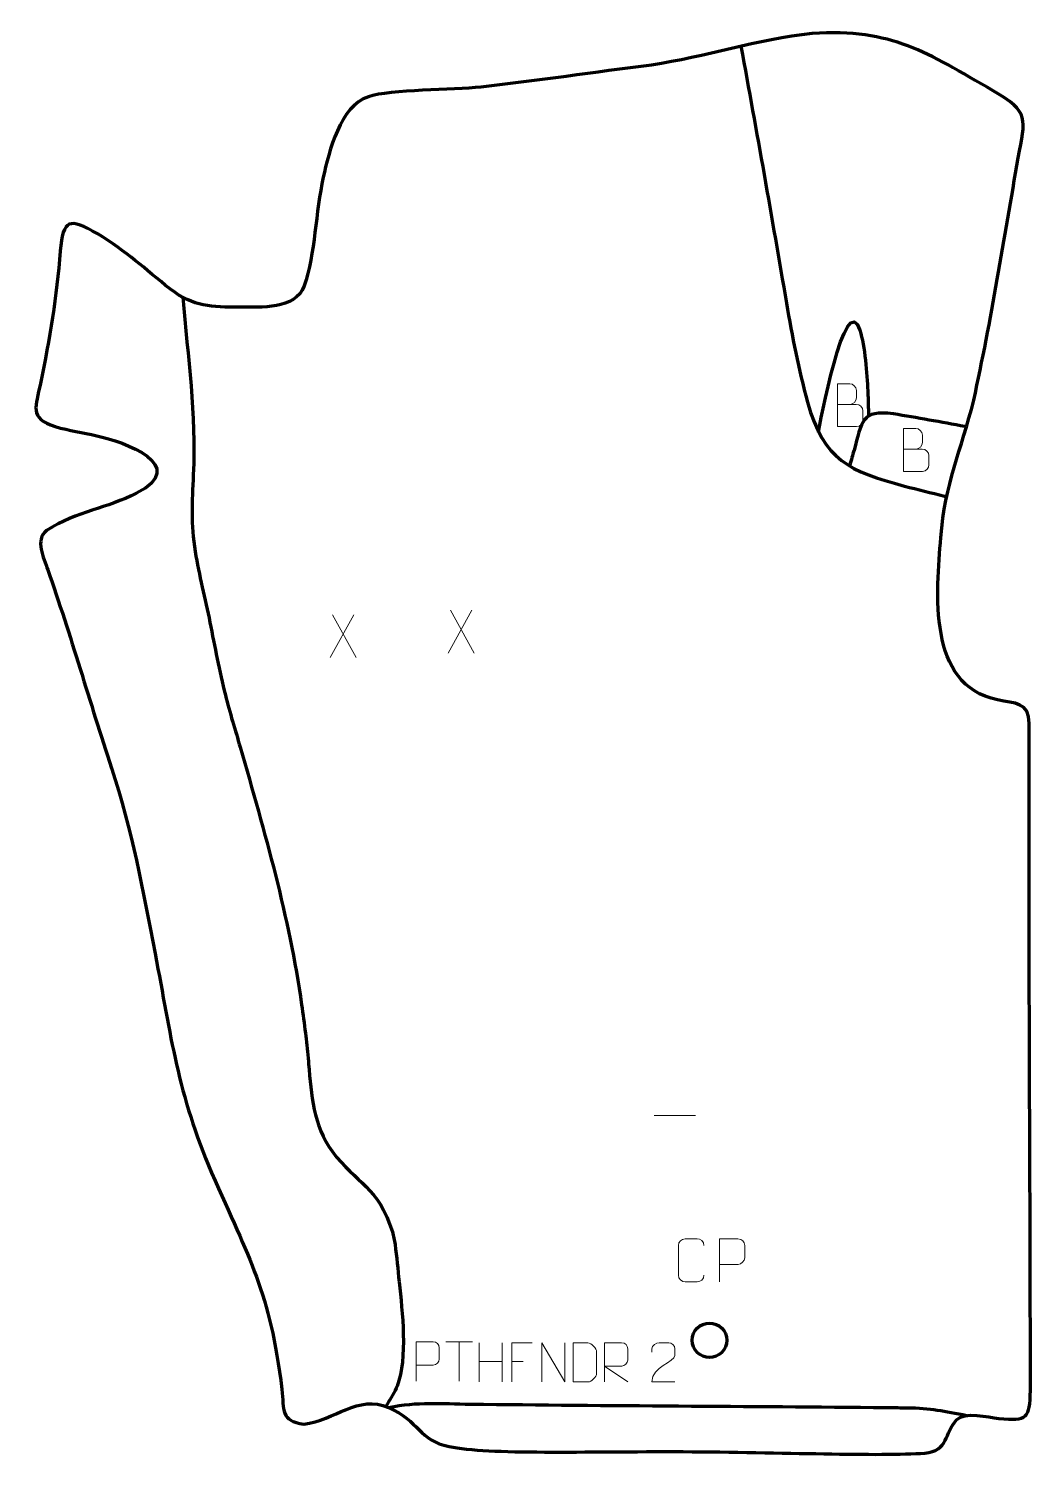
# Model space of a CAD drawing. Header units: millimetres. Extents: x 933 to 1515, y -58 to 771.
import ezdxf

# ---------------------------------------------------------------- set-up
doc = ezdxf.new("R2010")
doc.units = ezdxf.units.MM
doc.header["$MEASUREMENT"] = 0
doc.layers.add('layer 2', color=7, linetype='Continuous')
doc.layers.add('layer 3', color=7, linetype='Continuous')

msp = doc.modelspace()

# ---------------------------------------------------------------- linework, layer by layer
at = {"layer": 'layer 2', "color": 142, "lineweight": 200}
msp.add_ellipse((1328.3945, 9.4643), major_axis=(0, 10), ratio=1, dxfattribs=at)
at = {"layer": 'layer 2', "color": 142, "lineweight": 158}
for points, knots in [([(1346.6247, 760.9556), (1355.847, 711.1825), (1364.5437, 661.7119), (1373.0716, 611.8221), (1373.0716, 611.8221), (1376.3951, 592.3788), (1380.1501, 573.3823), (1385.283, 554.3202), (1385.283, 554.3202), (1394.6294, 520.5309), (1409.6695, 514.1417), (1441.5478, 505.5643), (1441.5478, 505.5643), (1449.2705, 503.5181), (1457.0614, 501.7271), (1464.7961, 499.7048), (1464.7961, 499.7048), (1464.7961, 499.7048), (1466.084, 499.3571), (1466.084, 499.3571)], [0, 0, 0, 0, 0.16666667, 0.16666667, 0.16666667, 0.16666667, 0.33333333, 0.33333333, 0.33333333, 0.33333333, 0.5, 0.5, 0.5, 0.5, 0.66666667, 0.66666667, 0.66666667, 0.66666667, 1, 1, 1, 1]), ([(1022.5301, 615.2494), (1025.5249, 580.2027), (1030.4544, 547.4952), (1028.687, 512.0974), (1028.687, 512.0974), (1027.8864, 496.0618), (1027.269, 483.5901), (1029.8015, 467.4973), (1029.8015, 467.4973), (1032.0699, 453.7277), (1035.5933, 440.092), (1038.3553, 426.3984), (1038.3553, 426.3984), (1041.1195, 412.2191), (1043.9094, 398.1601), (1047.3283, 384.1168), (1047.3283, 384.1168), (1049.8647, 373.9624), (1053.0194, 363.9211), (1055.9413, 353.8686), (1055.9413, 353.8686), (1070.1074, 304.3058), (1084.3324, 255.5012), (1091.6157, 204.3147), (1091.6157, 204.3147), (1092.3883, 198.8204), (1093.1001, 193.324), (1093.7814, 187.8178), (1093.7814, 187.8178), (1093.7814, 187.8178), (1093.9634, 186.3373), (1093.9634, 186.3373), (1093.9634, 186.3373), (1094.5634, 181.3867), (1095.0723, 176.4571), (1095.5123, 171.49), (1095.5123, 171.49), (1095.5123, 171.49), (1095.6417, 169.9915), (1095.6417, 169.9915), (1095.6417, 169.9915), (1097.0598, 152.1907), (1098.5051, 134.1943), (1109.2594, 119.2317), (1109.2594, 119.2317), (1123.4268, 100.2983), (1136.1127, 98.8935), (1144.2697, 72.3695), (1144.2697, 72.3695), (1144.9517, 69.8746), (1145.3747, 67.6271), (1145.8062, 65.0853), (1145.8062, 65.0853), (1146.89, 57.9958), (1147.3825, 50.488), (1148.1484, 43.3207), (1148.1484, 43.3207), (1150.153, 25.9123), (1153.1109, -0.6675), (1147.0882, -17.138), (1147.0882, -17.138), (1147.0882, -17.138), (1146.5452, -18.4279), (1146.5452, -18.4279), (1146.5452, -18.4279), (1144.7761, -22.0238), (1142.6117, -25.539), (1140.5437, -28.9747)], [0, 0, 0, 0, 0.05555556, 0.05555556, 0.05555556, 0.05555556, 0.11111111, 0.11111111, 0.11111111, 0.11111111, 0.16666667, 0.16666667, 0.16666667, 0.16666667, 0.22222222, 0.22222222, 0.22222222, 0.22222222, 0.27777778, 0.27777778, 0.27777778, 0.27777778, 0.33333333, 0.33333333, 0.33333333, 0.33333333, 0.38888889, 0.38888889, 0.38888889, 0.38888889, 0.44444444, 0.44444444, 0.44444444, 0.44444444, 0.5, 0.5, 0.5, 0.5, 0.55555556, 0.55555556, 0.55555556, 0.55555556, 0.61111111, 0.61111111, 0.61111111, 0.61111111, 0.66666667, 0.66666667, 0.66666667, 0.66666667, 0.72222222, 0.72222222, 0.72222222, 0.72222222, 0.77777778, 0.77777778, 0.77777778, 0.77777778, 0.83333333, 0.83333333, 0.83333333, 0.83333333, 0.88888889, 0.88888889, 0.88888889, 0.88888889, 1, 1, 1, 1]), ([(1391.6186, 536.7382), (1392.1221, 539.126), (1407.3427, 621.8664), (1415.7213, 596.0168), (1415.7213, 596.0168), (1418.6617, 586.9454), (1419.6814, 570.457), (1420.3035, 560.9091), (1420.3035, 560.9091), (1420.2757, 561.1706), (1420.3317, 560.2099), (1420.3328, 560.1859), (1420.3328, 560.1859), (1420.486, 555.5814), (1420.6107, 550.976), (1420.7392, 546.3707)], [0, 0, 0, 0, 0.2, 0.2, 0.2, 0.2, 0.4, 0.4, 0.4, 0.4, 0.6, 0.6, 0.6, 0.6, 1, 1, 1, 1]), ([(1476.6987, 540.153), (1463.1028, 542.5398), (1448.7218, 545.4125), (1435.171, 547.4271), (1435.171, 547.4271), (1416.416, 550.2154), (1416.7974, 542.5358), (1412.3063, 526.5028), (1412.3063, 526.5028), (1411.4777, 523.5447), (1410.6458, 520.5874), (1409.815, 517.6298)], [0, 0, 0, 0, 0.25, 0.25, 0.25, 0.25, 0.5, 0.5, 0.5, 0.5, 1, 1, 1, 1]), ([(1142.0619, -29.5871), (1159.167, -26.1043), (1172.4259, -27.4241), (1189.6484, -27.6269), (1189.6484, -27.6269), (1270.1178, -28.5743), (1350.5932, -28.8165), (1431.0639, -29.6248), (1431.0639, -29.6248), (1431.0639, -29.6248), (1432.5633, -29.6399), (1432.5633, -29.6399), (1432.5633, -29.6399), (1436.0611, -29.6754), (1439.5589, -29.7115), (1443.0566, -29.7478), (1443.0566, -29.7478), (1456.8323, -29.8912), (1464.5946, -31.7003), (1477.8026, -34.2114)], [0, 0, 0, 0, 0.16666667, 0.16666667, 0.16666667, 0.16666667, 0.33333333, 0.33333333, 0.33333333, 0.33333333, 0.5, 0.5, 0.5, 0.5, 0.66666667, 0.66666667, 0.66666667, 0.66666667, 1, 1, 1, 1])]:
    msp.add_open_spline(points, degree=3, knots=knots, dxfattribs=at)
at = {"layer": 'layer 2', "color": 250, "lineweight": 9}
for points, knots in [([(1402.7506, 553.0251), (1406.3892, 553.0255), (1409.9763, 553.0255), (1413.6157, 553.0251), (1413.6157, 553.0251), (1415.5911, 553.0078), (1417.5147, 551.2717), (1417.5147, 549.2221), (1417.5147, 549.2221), (1417.5143, 548.0935), (1417.5143, 545.0441), (1417.5147, 543.9152), (1417.5147, 543.9152), (1417.5323, 542.0573), (1415.9902, 540.0434), (1413.6687, 540.0603), (1413.6687, 540.0603), (1410.0289, 540.0607), (1406.3895, 540.0607), (1402.7506, 540.0603), (1402.7506, 540.0603), (1402.7506, 548.3786), (1402.7506, 556.6964), (1402.7506, 565.0139), (1402.7506, 565.0139), (1405.1243, 565.0139), (1407.4984, 565.0139), (1409.8726, 565.0139), (1409.8726, 565.0139), (1411.5534, 565.0315), (1413.6502, 563.121), (1413.6679, 561.1586), (1413.6679, 561.1586), (1413.6675, 559.0925), (1413.6675, 558.9465), (1413.6679, 556.88), (1413.6679, 556.88), (1413.6852, 554.8139), (1411.8307, 553.0078), (1409.8207, 553.0251)], [0, 0, 0, 0, 0.09090909, 0.09090909, 0.09090909, 0.09090909, 0.18181818, 0.18181818, 0.18181818, 0.18181818, 0.27272727, 0.27272727, 0.27272727, 0.27272727, 0.36363636, 0.36363636, 0.36363636, 0.36363636, 0.45454545, 0.45454545, 0.45454545, 0.45454545, 0.54545455, 0.54545455, 0.54545455, 0.54545455, 0.63636364, 0.63636364, 0.63636364, 0.63636364, 0.72727273, 0.72727273, 0.72727273, 0.72727273, 0.81818182, 0.81818182, 0.81818182, 0.81818182, 1, 1, 1, 1]), ([(1441.0678, 527.0548), (1444.7064, 527.0552), (1448.2935, 527.0552), (1451.9329, 527.0548), (1451.9329, 527.0548), (1453.9083, 527.0375), (1455.8319, 525.3014), (1455.8319, 523.2518), (1455.8319, 523.2518), (1455.8315, 522.1232), (1455.8315, 519.0738), (1455.8319, 517.9449), (1455.8319, 517.9449), (1455.8495, 516.087), (1454.3074, 514.0731), (1451.9859, 514.09), (1451.9859, 514.09), (1448.3461, 514.0904), (1444.7067, 514.0904), (1441.0678, 514.09), (1441.0678, 514.09), (1441.0678, 522.4083), (1441.0678, 530.7261), (1441.0678, 539.0436), (1441.0678, 539.0436), (1443.4415, 539.0436), (1445.8156, 539.0436), (1448.1898, 539.0436), (1448.1898, 539.0436), (1449.8706, 539.0612), (1451.9674, 537.1507), (1451.9851, 535.1883), (1451.9851, 535.1883), (1451.9847, 533.1222), (1451.9847, 532.9762), (1451.9851, 530.9097), (1451.9851, 530.9097), (1452.0024, 528.8436), (1450.1479, 527.0375), (1448.1379, 527.0548)], [0, 0, 0, 0, 0.09090909, 0.09090909, 0.09090909, 0.09090909, 0.18181818, 0.18181818, 0.18181818, 0.18181818, 0.27272727, 0.27272727, 0.27272727, 0.27272727, 0.36363636, 0.36363636, 0.36363636, 0.36363636, 0.45454545, 0.45454545, 0.45454545, 0.45454545, 0.54545455, 0.54545455, 0.54545455, 0.54545455, 0.63636364, 0.63636364, 0.63636364, 0.63636364, 0.72727273, 0.72727273, 0.72727273, 0.72727273, 0.81818182, 0.81818182, 0.81818182, 0.81818182, 1, 1, 1, 1]), ([(1325.199, 47.2177), (1325.0592, 44.8943), (1323.382, 43.4147), (1321.2343, 43.4039), (1321.2343, 43.4039), (1318.9024, 43.4043), (1316.5705, 43.4043), (1314.239, 43.4039), (1314.239, 43.4039), (1312.314, 43.2985), (1310.3419, 45.183), (1310.3531, 47.2003), (1310.3531, 47.2003), (1310.3535, 52.9704), (1310.3535, 58.7401), (1310.3531, 64.5094), (1310.3531, 64.5094), (1310.3573, 66.6475), (1312.104, 68.3667), (1314.2564, 68.3532), (1314.2564, 68.3532), (1316.5821, 68.3532), (1318.9082, 68.3532), (1321.2343, 68.3532), (1321.2343, 68.3532), (1323.1809, 68.3887), (1325.1723, 66.8972), (1325.199, 64.4596)], [0, 0, 0, 0, 0.125, 0.125, 0.125, 0.125, 0.25, 0.25, 0.25, 0.25, 0.375, 0.375, 0.375, 0.375, 0.5, 0.5, 0.5, 0.5, 0.625, 0.625, 0.625, 0.625, 0.75, 0.75, 0.75, 0.75, 1, 1, 1, 1]), ([(1334.15, 43.3995), (1334.15, 43.3995), (1334.15, 68.3531), (1334.15, 68.3531), (1334.15, 68.3531), (1337.745, 68.3531), (1341.3403, 68.3531), (1344.9357, 68.3531), (1344.9357, 68.3531), (1347.2609, 68.3152), (1348.8183, 66.8251), (1348.8141, 64.459), (1348.8141, 64.459), (1348.8137, 62.4233), (1348.8137, 59.364), (1348.8141, 57.328), (1348.8141, 57.328), (1348.8076, 55.4526), (1346.9954, 53.5107), (1344.9858, 53.4916), (1344.9858, 53.4916), (1344.9858, 53.4916), (1334.15, 53.4916), (1334.15, 53.4916)], [0, 0, 0, 0, 0.14285714, 0.14285714, 0.14285714, 0.14285714, 0.28571429, 0.28571429, 0.28571429, 0.28571429, 0.42857143, 0.42857143, 0.42857143, 0.42857143, 0.57142857, 0.57142857, 0.57142857, 0.57142857, 0.71428571, 0.71428571, 0.71428571, 0.71428571, 1, 1, 1, 1]), ([(1158.1011, -14.2285), (1158.1011, -14.2285), (1158.1011, 8.5428), (1158.1011, 8.5428), (1158.1011, 8.5428), (1161.3817, 8.5428), (1164.6626, 8.5428), (1167.9435, 8.5428), (1167.9435, 8.5428), (1170.0654, 8.5082), (1171.4866, 7.1485), (1171.4828, 4.9892), (1171.4828, 4.9892), (1171.4824, 3.1316), (1171.4824, 0.3398), (1171.4828, -1.5182), (1171.4828, -1.5182), (1171.4768, -3.2295), (1169.8231, -5.0016), (1167.9893, -5.019), (1167.9893, -5.019), (1167.9893, -5.019), (1158.1011, -5.019), (1158.1011, -5.019)], [0, 0, 0, 0, 0.14285714, 0.14285714, 0.14285714, 0.14285714, 0.28571429, 0.28571429, 0.28571429, 0.28571429, 0.42857143, 0.42857143, 0.42857143, 0.42857143, 0.57142857, 0.57142857, 0.57142857, 0.57142857, 0.71428571, 0.71428571, 0.71428571, 0.71428571, 1, 1, 1, 1]), ([(1225.4188, 8.0001), (1225.4188, 8.0001), (1213.6707, 8.0001), (1213.6707, 8.0001), (1213.6707, 8.0001), (1213.6707, 8.0001), (1213.6707, -14.7712), (1213.6707, -14.7712)], [0, 0, 0, 0, 0.33333333, 0.33333333, 0.33333333, 0.33333333, 1, 1, 1, 1]), ([(1231.1091, -14.7712), (1231.1091, -14.7712), (1231.1091, 8.0001), (1231.1091, 8.0001), (1231.1091, 8.0001), (1231.1091, 8.0001), (1244.4823, -14.7712), (1244.4823, -14.7712), (1244.4823, -14.7712), (1244.4823, -14.7712), (1244.4823, 8.0001), (1244.4823, 8.0001)], [0, 0, 0, 0, 0.25, 0.25, 0.25, 0.25, 0.5, 0.5, 0.5, 0.5, 1, 1, 1, 1]), ([(1249.3008, -14.7455), (1251.4287, -14.7452), (1255.946, -14.767), (1258.0736, -14.7673), (1258.0736, -14.7673), (1259.8302, -14.8635), (1262.8586, -11.6316), (1262.8483, -9.7907), (1262.8483, -9.7907), (1262.848, -4.5253), (1262.848, -2.5453), (1262.8483, 2.7195), (1262.8483, 2.7195), (1262.8445, 4.6706), (1259.7651, 8.0106), (1257.8009, 7.9983), (1257.8009, 7.9983), (1255.6786, 7.9983), (1251.3674, 7.9983), (1249.2447, 7.9983), (1249.2447, 7.9983), (1249.2451, 2.754), (1249.3011, -9.5008), (1249.3008, -14.7455)], [0, 0, 0, 0, 0.14285714, 0.14285714, 0.14285714, 0.14285714, 0.28571429, 0.28571429, 0.28571429, 0.28571429, 0.42857143, 0.42857143, 0.42857143, 0.42857143, 0.57142857, 0.57142857, 0.57142857, 0.57142857, 0.71428571, 0.71428571, 0.71428571, 0.71428571, 1, 1, 1, 1]), ([(1267.524, -14.7592), (1267.524, -14.7592), (1267.524, 8.012), (1267.524, 8.012), (1267.524, 8.012), (1270.8044, 8.012), (1274.0855, 8.012), (1277.3663, 8.012), (1277.3663, 8.012), (1279.4882, 7.9776), (1280.9093, 6.618), (1280.9056, 4.4585), (1280.9056, 4.4585), (1280.9052, 2.601), (1280.9052, -0.1908), (1280.9056, -2.0488), (1280.9056, -2.0488), (1280.8996, -3.7602), (1279.2458, -5.5322), (1277.4121, -5.5496), (1277.4121, -5.5496), (1277.4121, -5.5496), (1267.524, -5.5496), (1267.524, -5.5496), (1267.524, -5.5496), (1267.524, -5.5496), (1280.8971, -14.7592), (1280.8971, -14.7592)], [0, 0, 0, 0, 0.125, 0.125, 0.125, 0.125, 0.25, 0.25, 0.25, 0.25, 0.375, 0.375, 0.375, 0.375, 0.5, 0.5, 0.5, 0.5, 0.625, 0.625, 0.625, 0.625, 0.75, 0.75, 0.75, 0.75, 1, 1, 1, 1]), ([(1308.318, -14.7687), (1303.8333, -14.7684), (1299.3487, -14.7684), (1294.8643, -14.7687), (1294.8643, -14.7687), (1294.8643, -5.705), (1308.2341, -3.2947), (1308.318, 0.6386), (1308.318, 0.6386), (1308.3176, 1.9381), (1308.3176, 3.2373), (1308.318, 4.5362), (1308.318, 4.5362), (1308.3025, 6.4316), (1306.3654, 8.0056), (1304.8405, 8.0213), (1304.8405, 8.0213), (1302.9486, 8.021), (1301.057, 8.021), (1299.1658, 8.0213), (1299.1658, 8.0213), (1297.5031, 8.0364), (1294.9254, 6.4011), (1294.8643, 4.4905), (1294.8643, 4.4905), (1294.8643, 4.4905), (1294.8643, 2.6155), (1294.8643, 2.6155)], [0, 0, 0, 0, 0.125, 0.125, 0.125, 0.125, 0.25, 0.25, 0.25, 0.25, 0.375, 0.375, 0.375, 0.375, 0.5, 0.5, 0.5, 0.5, 0.625, 0.625, 0.625, 0.625, 0.75, 0.75, 0.75, 0.75, 1, 1, 1, 1])]:
    msp.add_open_spline(points, degree=3, knots=knots, dxfattribs=at)
for points in [[(1190.3448, 433.4895), (1190.3448, 433.4895), (1176.6042, 408.5937), (1176.6042, 408.5937)], [(1178.0588, 433.4895), (1178.0588, 433.4895), (1191.7994, 408.536), (1191.7994, 408.536)], [(1121.8104, 430.8544), (1121.8104, 430.8544), (1108.0698, 405.9586), (1108.0698, 405.9586)], [(1109.5244, 430.8544), (1109.5244, 430.8544), (1123.265, 405.9009), (1123.265, 405.9009)], [(1296.2434, 139.9553), (1296.2434, 139.9553), (1320.2214, 139.9553), (1320.2214, 139.9553)], [(1175.2921, 8.5213), (1175.2921, 8.5213), (1190.7937, 8.5213), (1190.7937, 8.5213)], [(1183.0431, -14.2285), (1183.0431, -14.2285), (1183.0431, 8.5428), (1183.0431, 8.5428)], [(1194.6125, 8.0001), (1194.6125, 8.0001), (1194.6125, -14.6105), (1194.6125, -14.6105)], [(1207.9752, 8.0001), (1207.9752, 8.0001), (1207.9752, -14.7712), (1207.9752, -14.7712)], [(1194.6125, -2.8431), (1194.6125, -2.8431), (1207.9752, -2.8427), (1207.9752, -2.8427)], [(1213.6707, -2.8407), (1213.6707, -2.8407), (1220.2119, -2.8407), (1220.2119, -2.8407)]]:
    msp.add_open_spline(points, degree=3, dxfattribs=at)
at = {"layer": 'layer 3', "color": 242, "lineweight": 158}
msp.add_open_spline([(1195.6159, 737.2414), (1228.5554, 741.0138), (1261.6957, 745.8707), (1294.6407, 750.1076), (1294.6407, 750.1076), (1325.845, 754.6686), (1356.5077, 765.0508), (1387.9363, 768.4147), (1387.9363, 768.4147), (1434.8397, 771.2769), (1454.1966, 757.4841), (1493.1829, 735.0723), (1493.1829, 735.0723), (1514.6078, 722.7558), (1511.7685, 719.0199), (1507.6687, 696.1591), (1507.6687, 696.1591), (1499.3978, 649.3786), (1492.0893, 601.7782), (1481.7756, 555.4409), (1481.7756, 555.4409), (1474.7008, 526.2703), (1464.9839, 506.9448), (1462.6721, 475.633), (1462.6721, 475.633), (1460.3531, 444.1238), (1454.3609, 390.0394), (1495.5918, 381.3791), (1495.5918, 381.3791), (1505.6119, 379.2745), (1514.0649, 380.0163), (1514.0238, 367.7188), (1514.0238, 367.7188), (1513.635, 238.5651), (1514.6274, 109.4158), (1514.7221, -19.7365), (1514.7221, -19.7365), (1514.4872, -35.9677), (1512.8873, -37.4748), (1496.4327, -36.0162), (1496.4327, -36.0162), (1489.948, -35.2902), (1476.8121, -31.5518), (1471.8468, -36.7852), (1471.8468, -36.7852), (1464.756, -44.2588), (1467.2548, -55.0185), (1453.378, -56.0644), (1453.378, -56.0644), (1427.3498, -58.0262), (1369.8821, -55.4885), (1313.0547, -55.241), (1313.0547, -55.241), (1256.3357, -54.994), (1200.2536, -57.0435), (1177.2335, -52.3108), (1177.2335, -52.3108), (1159.8013, -48.7269), (1159.7742, -37.3426), (1142.0619, -29.5871), (1142.0619, -29.5871), (1124.4017, -21.8544), (1110.8247, -37.1902), (1092.8518, -39.2191), (1092.8518, -39.2191), (1079.1479, -37.4501), (1081.4402, -31.0489), (1080.1561, -19.0066), (1080.1561, -19.0066), (1073.0483, 37.763), (1061.4377, 56.2495), (1039.3274, 106.7039), (1039.3274, 106.7039), (1019.6444, 152.5906), (1015.7024, 186.1525), (1006.541, 233.9989), (1006.541, 233.9989), (999.2936, 271.609), (993.1823, 305.1691), (981.1507, 341.8102), (981.1507, 341.8102), (968.616, 380.2399), (957.5892, 418.76), (944.1938, 456.974), (944.1938, 456.974), (941.781, 463.8572), (936.7301, 474.2531), (943.3941, 479.7101), (943.3941, 479.7101), (961.7032, 491.1027), (978.4015, 492.5506), (995.8127, 501.4405), (995.8127, 501.4405), (1027.1359, 517.4337), (988.4287, 531.4187), (972.627, 534.8079), (972.627, 534.8079), (964.3466, 536.5839), (956.7873, 537.7709), (948.5154, 540.0823), (948.5154, 540.0823), (933.0631, 545.0582), (937.2072, 551.8701), (939.9769, 565.091), (939.9769, 565.091), (945.4157, 591.3681), (949.2828, 615.2605), (951.4963, 642.0455), (951.4963, 642.0455), (953.0319, 660.627), (956.5238, 661.5881), (973.2243, 652.0076), (973.2243, 652.0076), (990.136, 641.8099), (1000.3802, 631.8549), (1015.3724, 619.8949), (1015.3724, 619.8949), (1029.0873, 609.6304), (1039.2392, 609.4091), (1055.7955, 609.4346), (1055.7955, 609.4346), (1068.0055, 609.4101), (1087.6497, 607.9407), (1093.1475, 621.7723), (1093.1475, 621.7723), (1099.4023, 640.4712), (1099.7232, 664.7846), (1104.1356, 684.9968), (1104.1356, 684.9968), (1107.3871, 699.8915), (1114.0263, 726.3641), (1130.3334, 731.6972), (1130.3334, 731.6972), (1143.2359, 735.9168), (1179.5153, 735.6778), (1195.6159, 737.2414)], degree=3, knots=[0, 0, 0, 0, 0.02857143, 0.02857143, 0.02857143, 0.02857143, 0.05714286, 0.05714286, 0.05714286, 0.05714286, 0.08571429, 0.08571429, 0.08571429, 0.08571429, 0.11428571, 0.11428571, 0.11428571, 0.11428571, 0.14285714, 0.14285714, 0.14285714, 0.14285714, 0.17142857, 0.17142857, 0.17142857, 0.17142857, 0.2, 0.2, 0.2, 0.2, 0.22857143, 0.22857143, 0.22857143, 0.22857143, 0.25714286, 0.25714286, 0.25714286, 0.25714286, 0.28571429, 0.28571429, 0.28571429, 0.28571429, 0.31428571, 0.31428571, 0.31428571, 0.31428571, 0.34285714, 0.34285714, 0.34285714, 0.34285714, 0.37142857, 0.37142857, 0.37142857, 0.37142857, 0.4, 0.4, 0.4, 0.4, 0.42857143, 0.42857143, 0.42857143, 0.42857143, 0.45714286, 0.45714286, 0.45714286, 0.45714286, 0.48571429, 0.48571429, 0.48571429, 0.48571429, 0.51428571, 0.51428571, 0.51428571, 0.51428571, 0.54285714, 0.54285714, 0.54285714, 0.54285714, 0.57142857, 0.57142857, 0.57142857, 0.57142857, 0.6, 0.6, 0.6, 0.6, 0.62857143, 0.62857143, 0.62857143, 0.62857143, 0.65714286, 0.65714286, 0.65714286, 0.65714286, 0.68571429, 0.68571429, 0.68571429, 0.68571429, 0.71428571, 0.71428571, 0.71428571, 0.71428571, 0.74285714, 0.74285714, 0.74285714, 0.74285714, 0.77142857, 0.77142857, 0.77142857, 0.77142857, 0.8, 0.8, 0.8, 0.8, 0.82857143, 0.82857143, 0.82857143, 0.82857143, 0.85714286, 0.85714286, 0.85714286, 0.85714286, 0.88571429, 0.88571429, 0.88571429, 0.88571429, 0.91428571, 0.91428571, 0.91428571, 0.91428571, 0.94285714, 0.94285714, 0.94285714, 0.94285714, 1, 1, 1, 1], dxfattribs=at)

doc.saveas('drawing.dxf')
